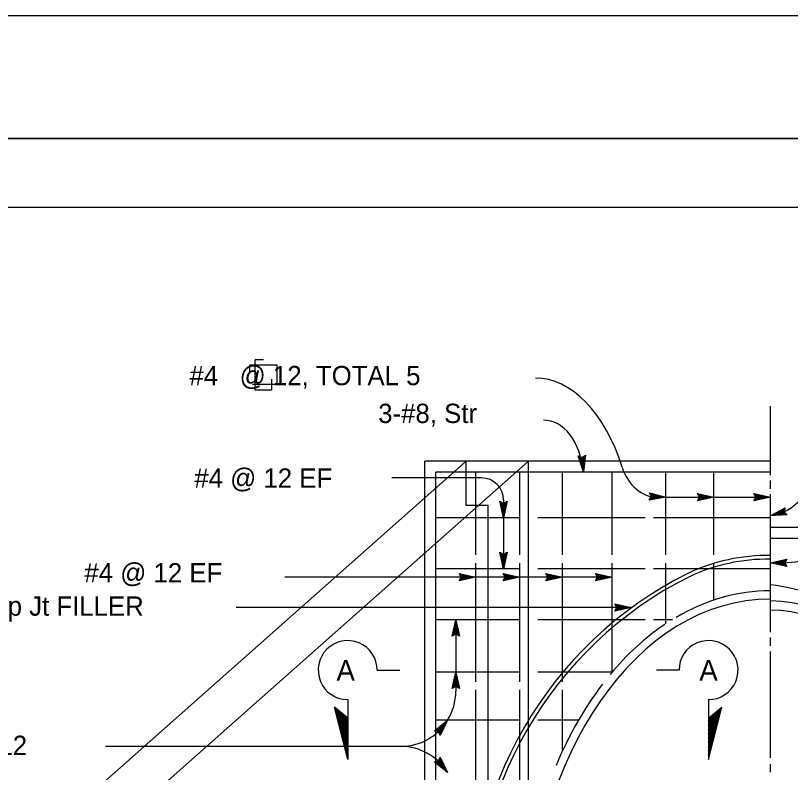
# Model space of a CAD drawing. Extents: x -894 to 866, y -476 to 714.
# Drawn here: x -23.4 to 258.1, y 438.8 to 713.6 of the extents above; entities that cross this region are included whole.
import ezdxf

# ---------------------------------------------------------------- set-up
doc = ezdxf.new("R2010")
doc.units = 0
for name, color, linetype in [('10 Sheet Format', 7, 'Continuous'), ('22 Misc Cnst Det', 7, 'Continuous'), ('56 Stage 3 Anno', 7, 'Continuous'), ('57 Undefined', 7, 'Continuous'), ('60 Nongeo Data', 7, 'Continuous')]:
    doc.layers.add(name, color=color, linetype=linetype)

msp = doc.modelspace()

# ---------------------------------------------------------------- linework, layer by layer
at = {"layer": '10 Sheet Format'}
for p, q in [((-863.43, 668.96), (836.58, 668.96)), ((-813.45, 643.96), (811.55, 643.96))]:
    msp.add_line(p, q, dxfattribs=at)
for points in [[(-894.04, 713.56), (865.96, 713.56), (865.96, -476.44), (-894.04, -476.44)], [(-863.43, -431.04), (836.58, -431.04), (836.58, 668.96), (-863.43, 668.96)]]:
    msp.add_lwpolyline(points, close=True, dxfattribs=at)
at = {"layer": '22 Misc Cnst Det'}
for p, q in [((107.98, 475.98), (116.13, 475.98)), ((217.58, 475.98), (209.43, 475.98)), ((97.26, 465.26), (97.26, 443.56)), ((228.3, 465.26), (228.3, 443.56)), ((97.26, 443.56), (92.43, 462.5)), ((97.26, 458.59), (92.43, 462.5)), ((97.26, 445.11), (92.93, 462.1)), ((97.26, 446.67), (93.43, 461.69)), ((228.3, 443.56), (233.13, 462.5)), ((228.3, 458.59), (233.13, 462.5)), ((228.3, 445.11), (232.63, 462.1)), ((228.3, 446.67), (232.13, 461.69)), ((97.26, 448.23), (93.93, 461.29)), ((97.26, 449.79), (94.43, 460.88)), ((97.26, 451.34), (94.94, 460.48)), ((97.26, 452.9), (95.44, 460.07)), ((97.26, 454.46), (95.94, 459.66)), ((97.26, 456.02), (96.44, 459.26)), ((97.26, 457.58), (96.94, 458.85)), ((228.3, 448.23), (231.63, 461.29)), ((228.3, 449.79), (231.12, 460.88)), ((228.3, 451.34), (230.62, 460.48)), ((228.3, 452.9), (230.12, 460.07)), ((228.3, 454.46), (229.62, 459.66)), ((228.3, 456.02), (229.12, 459.26)), ((228.3, 457.58), (228.62, 458.85))]:
    msp.add_line(p, q, dxfattribs=at)
for centre, start, end in [((97.26, 475.98), 359.9995, 270), ((228.3, 475.98), 270, 180.0005)]:
    msp.add_arc(centre, 10.72, start, end, dxfattribs=at)
at = {"layer": '56 Stage 3 Anno'}
for p, q in [((250.76, 546.78), (250.76, 571.78)), ((182.85, 547.92), (180.95, 553.77)), ((180.95, 553.77), (180.95, 553.77)), ((180.95, 553.77), (182.35, 553.1)), ((182.71, 549.31), (181.33, 553.57)), ((182.59, 550.67), (181.69, 553.43)), ((182.45, 552.05), (182.07, 553.23)), ((182.35, 553.1), (183.61, 554.02)), ((182.61, 553.3), (182.45, 552.05)), ((182.94, 553.51), (182.59, 550.67)), ((183.27, 553.77), (182.72, 549.3)), ((183.61, 554.02), (182.85, 547.92)), ((183.61, 554.02), (183.61, 554.02)), ((182.85, 547.92), (182.85, 547.92)), ((145.85, 545.74), (113.23, 545.74)), ((250.76, 541.78), (250.76, 544.78)), ((153.85, 537.74), (153.85, 531.28)), ((206.71, 537.66), (207.56, 538.96)), ((212.76, 538.72), (206.71, 537.66)), ((206.71, 537.66), (206.71, 537.66)), ((207.56, 538.96), (206.83, 540.33)), ((206.83, 540.33), (206.83, 540.33)), ((206.83, 540.33), (212.76, 538.72)), ((211.37, 538.78), (206.96, 538.01)), ((207.03, 539.97), (211.38, 538.79)), ((210, 538.85), (207.15, 538.35)), ((207.24, 539.6), (210, 538.85)), ((207.4, 539.24), (208.62, 538.91)), ((208.62, 538.91), (207.4, 538.7)), ((209.82, 538.73), (212.76, 538.73)), ((212.76, 538.73), (230.26, 538.73)), ((212.76, 538.72), (212.76, 538.72)), ((225.06, 538.73), (224.26, 540.07)), ((224.26, 540.07), (224.26, 540.07)), ((224.26, 540.07), (230.26, 538.73)), ((230.26, 538.73), (224.26, 537.4)), ((224.26, 537.4), (225.06, 538.73)), ((224.48, 539.71), (228.88, 538.73)), ((228.87, 538.72), (224.49, 537.75)), ((227.5, 538.73), (224.67, 538.1)), ((224.71, 539.35), (227.5, 538.73)), ((224.89, 539), (226.11, 538.73)), ((226.11, 538.73), (224.91, 538.46)), ((230.26, 538.73), (250.78, 538.73)), ((230.26, 538.73), (230.26, 538.73)), ((245.58, 538.73), (244.78, 540.07)), ((244.78, 540.07), (244.78, 540.07)), ((244.78, 540.07), (250.78, 538.73)), ((250.78, 538.73), (244.78, 537.4)), ((244.78, 537.4), (245.58, 538.73)), ((244.99, 539.71), (249.4, 538.73)), ((249.38, 538.72), (245.01, 537.75)), ((248.01, 538.73), (245.19, 538.1)), ((245.23, 539.35), (248.01, 538.73)), ((245.4, 539), (246.63, 538.73)), ((246.63, 538.73), (245.42, 538.46)), ((250.76, 529.34), (250.76, 539.78)), ((250.78, 538.73), (250.78, 538.73)), ((153.85, 531.28), (152.52, 537.28)), ((152.52, 537.28), (152.52, 537.28)), ((152.52, 537.28), (153.85, 536.48)), ((153.85, 532.67), (152.88, 537.05)), ((153.85, 534.04), (153.23, 536.87)), ((153.86, 535.42), (153.59, 536.63)), ((153.85, 536.48), (155.19, 537.28)), ((155.19, 537.28), (153.85, 531.28)), ((154.84, 537.06), (153.85, 532.66)), ((154.48, 536.83), (153.85, 534.04)), ((154.13, 536.65), (153.86, 535.42)), ((155.19, 537.28), (155.19, 537.28)), ((224.26, 537.4), (224.26, 537.4)), ((244.78, 537.4), (244.78, 537.4)), ((250.74, 531.92), (256.12, 534.89)), ((256.12, 534.89), (255.73, 533.39)), ((256.12, 534.89), (256.12, 534.89)), ((256.88, 532.33), (250.74, 531.92)), ((256.57, 532.61), (252.07, 532.31)), ((252.08, 532.31), (256, 534.48)), ((253.4, 532.7), (255.93, 534.1)), ((256.24, 532.89), (253.4, 532.7)), ((254.72, 533.09), (255.8, 533.68)), ((255.98, 533.17), (254.72, 533.09)), ((255.73, 533.39), (256.88, 532.33)), ((256.88, 532.33), (256.88, 532.33)), ((153.85, 531.28), (153.85, 512.78)), ((153.85, 531.28), (153.85, 531.28)), ((250.74, 531.92), (250.74, 531.92)), ((250.76, 489.78), (250.76, 529.34)), ((153.85, 512.78), (152.52, 518.78)), ((152.52, 518.78), (152.52, 518.78)), ((152.52, 518.78), (153.85, 517.98)), ((153.85, 514.17), (152.88, 518.55)), ((153.85, 515.54), (153.23, 518.37)), ((153.86, 516.92), (153.59, 518.13)), ((153.85, 517.98), (155.19, 518.78)), ((155.19, 518.78), (153.85, 512.78)), ((154.84, 518.56), (153.85, 514.16)), ((154.48, 518.33), (153.85, 515.54)), ((154.13, 518.15), (153.86, 516.92)), ((155.19, 518.78), (155.19, 518.78)), ((250.71, 514.93), (256.7, 516.3)), ((252.1, 514.94), (256.46, 515.94)), ((253.47, 514.95), (256.29, 515.59)), ((254.85, 514.96), (256.06, 515.23)), ((256.7, 516.3), (255.91, 514.97)), ((256.7, 516.3), (256.7, 516.3)), ((153.85, 512.78), (153.85, 512.78)), ((256.72, 513.63), (250.71, 514.93)), ((250.71, 514.93), (250.71, 514.93)), ((256.5, 513.99), (252.09, 514.94)), ((256.26, 514.35), (253.47, 514.95)), ((256.08, 514.69), (254.85, 514.96)), ((255.91, 514.97), (256.72, 513.63)), ((256.72, 513.63), (256.72, 513.63)), ((131.76, 509.69), (74.38, 509.69)), ((143.76, 509.69), (131.76, 509.69)), ((138.56, 509.69), (137.76, 511.03)), ((137.76, 511.03), (137.76, 511.03)), ((137.76, 511.03), (143.76, 509.69)), ((143.76, 509.69), (137.76, 508.36)), ((137.76, 508.36), (138.56, 509.69)), ((137.98, 510.68), (142.38, 509.69)), ((142.37, 509.69), (137.99, 508.72)), ((141, 509.69), (138.17, 509.07)), ((138.21, 510.32), (141, 509.69)), ((138.39, 509.97), (139.61, 509.7)), ((139.61, 509.7), (138.41, 509.43)), ((159.76, 509.69), (143.76, 509.69)), ((143.76, 509.69), (143.76, 509.69)), ((154.56, 509.69), (153.76, 511.03)), ((153.76, 511.03), (153.76, 511.03)), ((153.76, 511.03), (159.76, 509.69)), ((159.76, 509.69), (153.76, 508.36)), ((153.76, 508.36), (154.56, 509.69)), ((153.98, 510.68), (158.38, 509.69)), ((158.37, 509.69), (153.99, 508.72)), ((157, 509.69), (154.17, 509.07)), ((154.21, 510.32), (157, 509.69)), ((154.39, 509.97), (155.61, 509.7)), ((155.61, 509.7), (154.41, 509.43)), ((175.26, 509.69), (159.76, 509.69)), ((159.76, 509.69), (159.76, 509.69)), ((170.06, 509.69), (169.26, 511.03)), ((169.26, 511.03), (169.26, 511.03)), ((169.26, 511.03), (175.26, 509.69)), ((175.26, 509.69), (169.26, 508.36)), ((169.26, 508.36), (170.06, 509.69)), ((169.48, 510.68), (173.88, 509.69)), ((173.87, 509.69), (169.49, 508.72)), ((172.5, 509.69), (169.67, 509.07)), ((169.71, 510.32), (172.5, 509.69)), ((169.89, 509.97), (171.11, 509.7)), ((171.11, 509.7), (169.91, 509.43)), ((193.26, 509.69), (175.26, 509.69)), ((175.26, 509.69), (175.26, 509.69)), ((188.06, 509.69), (187.26, 511.03)), ((187.26, 511.03), (187.26, 511.03)), ((187.26, 511.03), (193.26, 509.69)), ((193.26, 509.69), (187.26, 508.36)), ((187.26, 508.36), (188.06, 509.69)), ((187.48, 510.68), (191.88, 509.69)), ((191.87, 509.69), (187.49, 508.72)), ((190.5, 509.69), (187.67, 509.07)), ((187.71, 510.32), (190.5, 509.69)), ((187.89, 509.97), (189.11, 509.7)), ((189.11, 509.7), (187.91, 509.43)), ((193.26, 509.69), (193.26, 509.69)), ((137.76, 508.36), (137.76, 508.36)), ((153.76, 508.36), (153.76, 508.36)), ((169.26, 508.36), (169.26, 508.36)), ((187.26, 508.36), (187.26, 508.36)), ((200.23, 498.65), (56.73, 498.65)), ((195.03, 498.65), (194.23, 499.99)), ((194.23, 499.99), (194.23, 499.99)), ((194.23, 499.99), (200.23, 498.65)), ((200.23, 498.65), (194.23, 497.32)), ((194.23, 497.32), (195.03, 498.65)), ((194.44, 499.63), (198.85, 498.65)), ((198.84, 498.65), (194.46, 497.68)), ((197.46, 498.65), (194.64, 498.03)), ((194.68, 499.27), (197.46, 498.65)), ((194.85, 498.93), (196.08, 498.65)), ((196.08, 498.65), (194.87, 498.39)), ((200.23, 498.65), (200.23, 498.65)), ((194.23, 497.32), (194.23, 497.32)), ((135.17, 488.28), (136.51, 494.28)), ((135.52, 488.5), (136.51, 492.9)), ((136.51, 494.28), (136.51, 475.28)), ((136.51, 494.28), (136.51, 494.28)), ((136.51, 494.28), (137.84, 488.28)), ((136.51, 492.89), (137.48, 488.52)), ((135.88, 488.73), (136.51, 491.52)), ((136.23, 488.91), (136.51, 490.14)), ((136.51, 491.52), (137.13, 488.69)), ((136.51, 490.14), (136.77, 488.93)), ((136.51, 489.08), (135.17, 488.28)), ((135.17, 488.28), (135.17, 488.28)), ((137.84, 488.28), (136.51, 489.08)), ((137.84, 488.28), (137.84, 488.28)), ((250.76, 484.78), (250.76, 487.78)), ((250.76, 444.08), (250.76, 482.78)), ((135.17, 469.28), (136.51, 475.28)), ((135.52, 469.5), (136.51, 473.9)), ((136.51, 475.28), (136.51, 468.28)), ((136.51, 475.28), (136.51, 475.28)), ((136.51, 475.28), (137.84, 469.28)), ((136.51, 473.89), (137.48, 469.52)), ((136.51, 470.08), (135.17, 469.28)), ((135.88, 469.73), (136.51, 472.52)), ((136.23, 469.91), (136.51, 471.14)), ((136.51, 472.52), (137.13, 469.69)), ((136.51, 471.14), (136.77, 469.93)), ((137.84, 469.28), (136.51, 470.08)), ((135.17, 469.28), (135.17, 469.28)), ((137.84, 469.28), (137.84, 469.28)), ((128.74, 453.95), (133.53, 457.8)), ((129.15, 453.9), (132.67, 456.72)), ((132.67, 456.71), (130.69, 452.69)), ((133.53, 457.8), (130.83, 452.28)), ((133.53, 457.8), (133.53, 457.8)), ((130.29, 453.74), (128.74, 453.95)), ((128.74, 453.95), (128.74, 453.95)), ((129.58, 453.86), (131.81, 455.64)), ((129.96, 453.78), (130.94, 454.57)), ((130.83, 452.28), (130.29, 453.74)), ((130.94, 454.57), (130.4, 453.45)), ((131.81, 455.64), (130.53, 453.05)), ((130.83, 452.28), (130.83, 452.28)), ((116.51, 448.28), (9.26, 448.28)), ((128.7, 442.67), (130.24, 442.88)), ((133.5, 438.82), (128.7, 442.67)), ((128.7, 442.67), (128.7, 442.67)), ((132.62, 439.91), (129.13, 442.71)), ((131.77, 440.98), (129.51, 442.79)), ((130.9, 442.05), (129.94, 442.83)), ((130.24, 442.88), (130.78, 444.34)), ((130.35, 443.18), (130.9, 442.05)), ((130.51, 443.54), (131.77, 440.98)), ((130.64, 443.95), (132.63, 439.9)), ((130.78, 444.34), (130.78, 444.34)), ((130.78, 444.34), (133.5, 438.82)), ((250.76, 438.89), (250.76, 441.89)), ((133.5, 438.82), (133.5, 438.82))]:
    msp.add_line(p, q, dxfattribs=at)
for centre, radius, start, end in [((145.85, 537.74), 8, 0, 90), ((116.51, 468.28), 20, 328.3648, 0), ((116.51, 468.28), 20, 270, 328.3649), ((116.51, 428.28), 20, 31.7988, 90)]:
    msp.add_arc(centre, radius, start, end, dxfattribs=at)
for centre, major_axis, ratio, start_param, end_param in [((170.1, 533.46), (6.95, -48.31), 0.610136, 1.823336, 3.062386), ((168.73, 544.88), (-0.15, 21.77), 0.655407, 4.84813, 6.299687), ((208.29, 552.85), (4.67, -13.59), 0.822512, 4.665941, 6.013978), ((253.38, 543.05), (-10.11, -8.32), 0.724932, 0.931716, 2.286083), ((251.1, 523.58), (-24.73, 0.63), 0.349819, 1.563847, 2.071186)]:
    msp.add_ellipse(centre, major_axis=major_axis, ratio=ratio, start_param=start_param, end_param=end_param, dxfattribs=at)
at = {"layer": '57 Undefined'}
for p, q in [((63.64, 577.6), (63.64, 588.6)), ((66.64, 588.6), (63.64, 588.6)), ((71.64, 586.6), (61.64, 586.6)), ((61.64, 583.6), (61.64, 586.6)), ((71.64, 579.6), (71.64, 586.6)), ((69.64, 577.6), (69.64, 581.6)), ((71.64, 579.6), (62.64, 579.6)), ((69.64, 577.6), (63.64, 577.6))]:
    msp.add_line(p, q, dxfattribs=at)
at = {"layer": '60 Nongeo Data'}
for p, q in [((140.26, 551.78), (3.53, 430.78)), ((162.91, 551.78), (13.76, 419.78)), ((250.76, 551.78), (125.26, 551.78)), ((125.26, 538.51), (125.26, 551.78)), ((140.26, 535.78), (140.26, 551.78)), ((162.91, 375.28), (162.91, 551.78)), ((250.76, 547.78), (129.26, 547.78)), ((129.26, 374.33), (129.26, 547.78)), ((143.76, 517.78), (143.76, 547.78)), ((159.76, 517.78), (159.76, 547.78)), ((175.26, 517.78), (175.26, 547.78)), ((193.26, 517.78), (193.26, 547.78)), ((212.76, 517.78), (212.76, 547.78)), ((230.26, 517.78), (230.26, 547.78)), ((125.26, 351.38), (125.26, 538.51)), ((148.26, 535.78), (140.26, 535.78)), ((148.26, 368.78), (148.26, 535.78)), ((159.76, 531.28), (129.26, 531.28)), ((205.26, 531.28), (166.26, 531.28)), ((250.76, 531.28), (208.26, 531.28)), ((339.76, 527.78), (250.76, 527.78)), ((336.76, 523.78), (250.76, 523.78)), ((159.76, 512.78), (129.26, 512.78)), ((143.76, 471.78), (143.76, 514.78)), ((159.76, 471.78), (159.76, 514.78)), ((205.26, 512.78), (166.26, 512.78)), ((175.26, 471.78), (175.26, 514.78)), ((193.26, 475.37), (193.26, 514.78)), ((250.76, 512.78), (208.26, 512.78)), ((212.76, 492.74), (212.76, 514.78)), ((230.26, 501.3), (230.26, 514.78)), ((159.76, 494.28), (129.26, 494.28)), ((205.26, 494.28), (166.26, 494.28)), ((215.27, 494.28), (208.26, 494.28)), ((159.76, 475.28), (129.26, 475.28)), ((193.14, 475.28), (166.26, 475.28)), ((143.76, 375.28), (143.76, 468.78)), ((159.76, 375.28), (159.76, 468.78)), ((175.26, 446.77), (175.26, 468.78)), ((159.76, 457.78), (129.26, 457.78)), ((180.95, 457.78), (166.26, 457.78))]:
    msp.add_line(p, q, dxfattribs=at)
for centre, radius, start, end in [((249.95, 448.8), 68.8, 89.29, 115.1149), ((249.91, 448.97), 67.28, 89.29, 115.1149), ((284.52, 383.81), 142.37, 116.6121, 183.469), ((284.52, 383.81), 141.02, 116.6121, 183.469), ((242.36, 433.81), 73.57, 57.8839, 83.4322)]:
    msp.add_arc(centre, radius, start, end, dxfattribs=at)
for centre, major_axis, ratio, start_param, end_param in [((250.76, 373.78), (0, -131), 0.693517, 3.141593, 3.528267), ((250.76, 373.78), (0, -128), 0.686334, 3.141593, 4.70067), ((249.82, 387.86), (0, -113.27), 0.695618, 1.582515, 3.129729), ((249.82, 387.86), (0, -109.92), 0.686334, 1.582515, 3.129048), ((250.76, 373.78), (0, -131), 0.693517, 3.576902, 3.836711), ((250.76, 373.78), (0, -131), 0.693517, 3.878124, 4.170042)]:
    msp.add_ellipse(centre, major_axis=major_axis, ratio=ratio, start_param=start_param, end_param=end_param, dxfattribs=at)

# ---------------------------------------------------------------- texts
at = {"layer": '56 Stage 3 Anno'}
for p in [(93.18, 472.15), (224.95, 472.15)]:
    msp.add_text('A', height=7.5, dxfattribs=at).set_placement(p)
at = {"layer": '57 Undefined'}
for s, p in [('#4   @ 12, TOTAL 5', (39.77, 579.38)), ('3-#8, Str', (108.32, 565.66)), ('#4 @ 12 EF', (41.53, 542.19)), ('#4 @ 12 EF', (1.6, 507.82)), ('1/2" Exp Jt FILLER', (-56.1, 495.71)), ('#4    @ 12', (-62.52, 445.18))]:
    msp.add_text(s, height=7, dxfattribs=at).set_placement(p)

doc.saveas('drawing.dxf')
